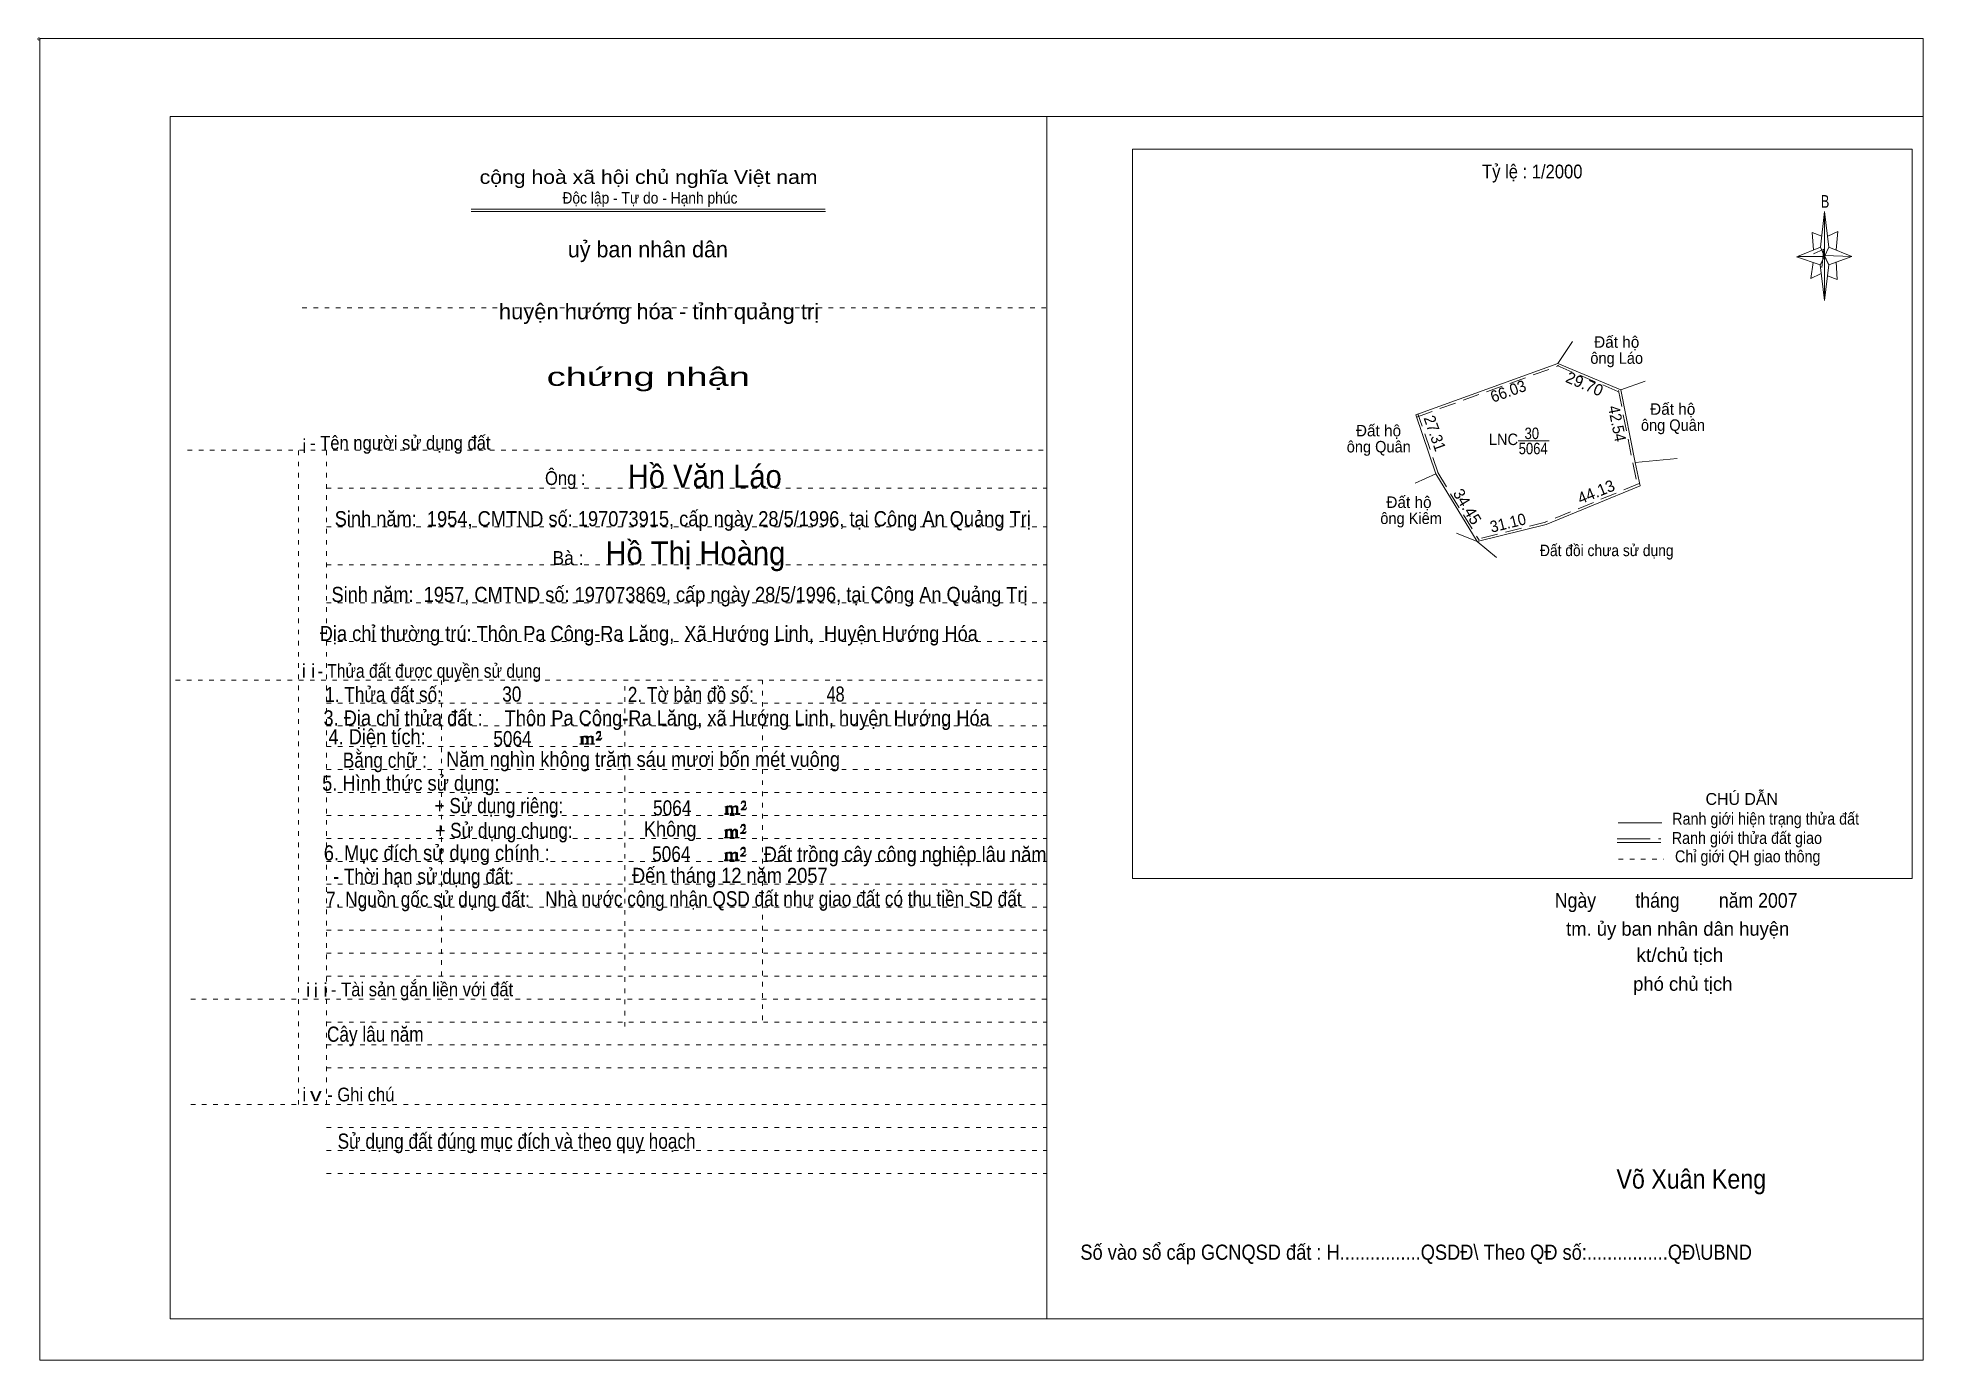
# Model space of a CAD drawing. Header units: centimetres. Extents: x -1.6 to 39.5, y -3.3 to 25.5.
import ezdxf
from ezdxf.enums import TextEntityAlignment as Align

# ---------------------------------------------------------------- set-up
doc = ezdxf.new("R2010")
doc.units = ezdxf.units.CM
doc.header["$LTSCALE"] = 0.12
for name, pattern in [('DOTTED', [1.5, 0.3, -1.2]), ('LONG_DASHED', [7.5, 6, -1.5]), ('MEDIUM_DASHED', [4.5, 3, -1.5])]:
    doc.linetypes.add(name, pattern=pattern)
for name, color, linetype, lineweight in [('1', 7, 'DOTTED', 13), ('10', 7, 'Continuous', 13), ('13', 7, 'Continuous', 13), ('4', 7, 'Continuous', 13), ('5', 7, 'Continuous', 13), ('50', 7, 'Continuous', 13)]:
    doc.layers.add(name, color=color, linetype=linetype, lineweight=lineweight)
doc.layers.add('30', color=7, linetype='Continuous')
doc.layers.add('33', color=7, linetype='Continuous')

msp = doc.modelspace()

# ---------------------------------------------------------------- hatches: boundary and pattern name
at = {"layer": '50'}
for points in [[(10.27, 10.13), (10.27, 10.12), (10.27, 10.11), (10.25, 10.11), (10.24, 10.11), (10.24, 10.1), (10.33, 10.1), (10.33, 10.11), (10.32, 10.11), (10.31, 10.11), (10.31, 10.12), (10.31, 10.13), (10.31, 10.24), (10.31, 10.25), (10.32, 10.26), (10.34, 10.26), (10.35, 10.26), (10.36, 10.26), (10.37, 10.25), (10.39, 10.22), (10.39, 10.13), (10.37, 10.12), (10.37, 10.11), (10.36, 10.11), (10.35, 10.11), (10.35, 10.1), (10.44, 10.1), (10.44, 10.11), (10.43, 10.11), (10.42, 10.11), (10.42, 10.12), (10.42, 10.13), (10.42, 10.24), (10.44, 10.26), (10.45, 10.26), (10.46, 10.26), (10.49, 10.26), (10.49, 10.25), (10.5, 10.24), (10.5, 10.22), (10.5, 10.13), (10.5, 10.12), (10.49, 10.11), (10.49, 10.11), (10.47, 10.11), (10.47, 10.1), (10.56, 10.1), (10.56, 10.11), (10.55, 10.11), (10.54, 10.11), (10.53, 10.12), (10.53, 10.13), (10.53, 10.2), (10.53, 10.25), (10.53, 10.26), (10.52, 10.27), (10.5, 10.28), (10.47, 10.28), (10.46, 10.28), (10.44, 10.27), (10.41, 10.25), (10.41, 10.26), (10.4, 10.28), (10.39, 10.28), (10.37, 10.28), (10.35, 10.28), (10.34, 10.28), (10.32, 10.26), (10.31, 10.26), (10.31, 10.25), (10.31, 10.25), (10.31, 10.26), (10.31, 10.28), (10.24, 10.26), (10.24, 10.26), (10.25, 10.26), (10.27, 10.25), (10.27, 10.24), (10.27, 10.23)], [(10.69, 10.19), (10.72, 10.24), (10.72, 10.24), (10.71, 10.22), (10.69, 10.22), (10.68, 10.22), (10.63, 10.22), (10.66, 10.26), (10.67, 10.27), (10.69, 10.28), (10.69, 10.3), (10.69, 10.32), (10.69, 10.34), (10.69, 10.35), (10.69, 10.37), (10.68, 10.38), (10.67, 10.38), (10.66, 10.39), (10.65, 10.39), (10.63, 10.38), (10.63, 10.38), (10.62, 10.37), (10.61, 10.35), (10.59, 10.33), (10.61, 10.33), (10.61, 10.35), (10.62, 10.35), (10.63, 10.36), (10.65, 10.36), (10.66, 10.36), (10.67, 10.35), (10.68, 10.35), (10.68, 10.32), (10.68, 10.3), (10.66, 10.28), (10.66, 10.26), (10.65, 10.25), (10.59, 10.2), (10.59, 10.19)], [(13.42, 8.61), (13.42, 8.6), (13.42, 8.59), (13.41, 8.59), (13.4, 8.59), (13.4, 8.57), (13.48, 8.57), (13.48, 8.59), (13.47, 8.59), (13.46, 8.59), (13.46, 8.6), (13.46, 8.61), (13.46, 8.72), (13.46, 8.73), (13.47, 8.74), (13.5, 8.74), (13.51, 8.74), (13.52, 8.74), (13.53, 8.73), (13.54, 8.69), (13.54, 8.61), (13.53, 8.6), (13.53, 8.59), (13.52, 8.59), (13.51, 8.59), (13.51, 8.57), (13.6, 8.57), (13.6, 8.59), (13.58, 8.59), (13.57, 8.59), (13.57, 8.6), (13.57, 8.61), (13.57, 8.72), (13.6, 8.74), (13.61, 8.74), (13.62, 8.74), (13.64, 8.74), (13.64, 8.73), (13.65, 8.72), (13.65, 8.69), (13.65, 8.61), (13.65, 8.6), (13.64, 8.59), (13.64, 8.59), (13.63, 8.59), (13.63, 8.57), (13.72, 8.57), (13.72, 8.59), (13.7, 8.59), (13.69, 8.59), (13.68, 8.6), (13.68, 8.61), (13.68, 8.68), (13.68, 8.73), (13.68, 8.74), (13.67, 8.75), (13.65, 8.76), (13.63, 8.76), (13.62, 8.76), (13.6, 8.75), (13.56, 8.73), (13.56, 8.74), (13.55, 8.76), (13.54, 8.76), (13.53, 8.76), (13.51, 8.76), (13.5, 8.76), (13.47, 8.74), (13.46, 8.74), (13.46, 8.73), (13.46, 8.73), (13.46, 8.74), (13.46, 8.76), (13.4, 8.74), (13.4, 8.74), (13.41, 8.74), (13.42, 8.73), (13.42, 8.72), (13.42, 8.71)], [(13.85, 8.67), (13.87, 8.72), (13.87, 8.72), (13.86, 8.69), (13.85, 8.69), (13.84, 8.69), (13.78, 8.69), (13.82, 8.74), (13.83, 8.75), (13.85, 8.76), (13.85, 8.78), (13.85, 8.79), (13.85, 8.82), (13.85, 8.83), (13.85, 8.85), (13.84, 8.86), (13.83, 8.86), (13.82, 8.87), (13.8, 8.87), (13.78, 8.86), (13.78, 8.86), (13.77, 8.85), (13.76, 8.83), (13.75, 8.81), (13.76, 8.81), (13.76, 8.83), (13.77, 8.83), (13.78, 8.84), (13.8, 8.84), (13.82, 8.84), (13.83, 8.83), (13.84, 8.83), (13.84, 8.79), (13.84, 8.78), (13.82, 8.76), (13.82, 8.74), (13.8, 8.73), (13.75, 8.68), (13.75, 8.67)], [(13.41, 8.09), (13.41, 8.08), (13.41, 8.07), (13.4, 8.07), (13.39, 8.07), (13.39, 8.06), (13.48, 8.06), (13.48, 8.07), (13.47, 8.07), (13.45, 8.07), (13.45, 8.08), (13.45, 8.09), (13.45, 8.2), (13.45, 8.21), (13.47, 8.23), (13.49, 8.23), (13.5, 8.23), (13.51, 8.23), (13.52, 8.21), (13.53, 8.18), (13.53, 8.09), (13.52, 8.08), (13.52, 8.07), (13.51, 8.07), (13.5, 8.07), (13.5, 8.06), (13.59, 8.06), (13.59, 8.07), (13.58, 8.07), (13.57, 8.07), (13.57, 8.08), (13.57, 8.09), (13.57, 8.2), (13.59, 8.23), (13.6, 8.23), (13.61, 8.23), (13.63, 8.23), (13.63, 8.21), (13.64, 8.2), (13.64, 8.18), (13.64, 8.09), (13.64, 8.08), (13.63, 8.07), (13.63, 8.07), (13.62, 8.07), (13.62, 8.06), (13.71, 8.06), (13.71, 8.07), (13.7, 8.07), (13.69, 8.07), (13.67, 8.08), (13.67, 8.09), (13.67, 8.17), (13.67, 8.21), (13.67, 8.23), (13.66, 8.24), (13.64, 8.25), (13.62, 8.25), (13.61, 8.25), (13.59, 8.24), (13.55, 8.21), (13.55, 8.23), (13.54, 8.25), (13.53, 8.25), (13.52, 8.25), (13.5, 8.25), (13.49, 8.25), (13.47, 8.23), (13.45, 8.23), (13.45, 8.21), (13.45, 8.21), (13.45, 8.23), (13.45, 8.25), (13.39, 8.23), (13.39, 8.23), (13.4, 8.23), (13.41, 8.21), (13.41, 8.2), (13.41, 8.19)], [(13.84, 8.16), (13.86, 8.2), (13.86, 8.2), (13.85, 8.18), (13.84, 8.18), (13.83, 8.18), (13.77, 8.18), (13.81, 8.23), (13.82, 8.24), (13.84, 8.25), (13.84, 8.27), (13.84, 8.28), (13.84, 8.3), (13.84, 8.31), (13.84, 8.34), (13.83, 8.35), (13.82, 8.35), (13.81, 8.36), (13.8, 8.36), (13.77, 8.35), (13.77, 8.35), (13.76, 8.34), (13.75, 8.31), (13.74, 8.29), (13.75, 8.29), (13.75, 8.31), (13.76, 8.31), (13.77, 8.33), (13.8, 8.33), (13.81, 8.33), (13.82, 8.31), (13.83, 8.31), (13.83, 8.28), (13.83, 8.27), (13.81, 8.25), (13.81, 8.23), (13.8, 8.21), (13.74, 8.17), (13.74, 8.16)], [(13.84, 7.66), (13.86, 7.71), (13.86, 7.71), (13.85, 7.68), (13.84, 7.68), (13.83, 7.68), (13.77, 7.68), (13.81, 7.73), (13.82, 7.74), (13.84, 7.75), (13.84, 7.77), (13.84, 7.78), (13.84, 7.81), (13.84, 7.82), (13.84, 7.84), (13.83, 7.85), (13.82, 7.85), (13.81, 7.86), (13.79, 7.86), (13.77, 7.85), (13.77, 7.85), (13.76, 7.84), (13.75, 7.82), (13.74, 7.8), (13.75, 7.8), (13.75, 7.82), (13.76, 7.82), (13.77, 7.83), (13.79, 7.83), (13.81, 7.83), (13.82, 7.82), (13.83, 7.82), (13.83, 7.78), (13.83, 7.77), (13.81, 7.75), (13.81, 7.73), (13.79, 7.72), (13.74, 7.67), (13.74, 7.66)], [(13.41, 7.6), (13.41, 7.59), (13.41, 7.58), (13.4, 7.58), (13.39, 7.58), (13.39, 7.56), (13.47, 7.56), (13.47, 7.58), (13.46, 7.58), (13.45, 7.58), (13.45, 7.59), (13.45, 7.6), (13.45, 7.71), (13.45, 7.72), (13.46, 7.73), (13.49, 7.73), (13.5, 7.73), (13.51, 7.73), (13.52, 7.72), (13.53, 7.68), (13.53, 7.6), (13.52, 7.59), (13.52, 7.58), (13.51, 7.58), (13.5, 7.58), (13.5, 7.56), (13.59, 7.56), (13.59, 7.58), (13.57, 7.58), (13.56, 7.58), (13.56, 7.59), (13.56, 7.6), (13.56, 7.71), (13.59, 7.73), (13.6, 7.73), (13.61, 7.73), (13.63, 7.73), (13.63, 7.72), (13.64, 7.71), (13.64, 7.68), (13.64, 7.6), (13.64, 7.59), (13.63, 7.58), (13.63, 7.58), (13.62, 7.58), (13.62, 7.56), (13.71, 7.56), (13.71, 7.58), (13.69, 7.58), (13.68, 7.58), (13.67, 7.59), (13.67, 7.6), (13.67, 7.67), (13.67, 7.72), (13.67, 7.73), (13.66, 7.74), (13.64, 7.75), (13.62, 7.75), (13.61, 7.75), (13.59, 7.74), (13.55, 7.72), (13.55, 7.73), (13.54, 7.75), (13.53, 7.75), (13.52, 7.75), (13.5, 7.75), (13.49, 7.75), (13.46, 7.73), (13.45, 7.73), (13.45, 7.72), (13.45, 7.72), (13.45, 7.73), (13.45, 7.75), (13.39, 7.73), (13.39, 7.73), (13.4, 7.73), (13.41, 7.72), (13.41, 7.71), (13.41, 7.7)]]:
    msp.add_hatch(color=256, dxfattribs=at).paths.add_polyline_path(points)

# ---------------------------------------------------------------- linework, layer by layer
at = {"layer": '1', "linetype": 'Continuous'}
for p, q in [((1.31, -2.42), (1.31, 23.78)), ((1.31, 23.78), (39.51, 23.78)), ((20.41, -2.42), (20.41, 23.78)), ((39.51, -2.42), (39.51, 23.78)), ((7.87, 21.76), (15.58, 21.76)), ((7.87, 21.71), (15.59, 21.71)), ((37.26, 20.55), (36.75, 20.72)), ((1.31, -2.42), (39.51, -2.42))]:
    msp.add_line(p, q, dxfattribs=at)
at = {"layer": '1'}
for p, q in [((4.19, 19.61), (20.41, 19.61)), ((1.69, 16.51), (20.41, 16.51)), ((4.11, 2.25), (4.11, 16.51)), ((4.72, 2.25), (4.72, 16.51)), ((4.72, 15.68), (20.41, 15.68)), ((4.72, 14.84), (20.41, 14.84)), ((4.72, 14.01), (20.41, 14.01)), ((4.72, 13.18), (20.41, 13.18)), ((4.72, 12.34), (20.41, 12.34)), ((1.43, 11.5), (20.41, 11.5)), ((7.22, 5.05), (7.22, 11.5)), ((11.22, 3.95), (11.22, 11.5)), ((14.22, 4.09), (14.22, 11.5)), ((4.72, 11), (20.41, 11)), ((4.72, 10.5), (20.41, 10.5)), ((4.72, 10.05), (20.41, 10.05)), ((4.72, 9.55), (20.41, 9.55)), ((4.72, 9.05), (20.41, 9.05)), ((4.72, 8.55), (20.41, 8.55)), ((4.72, 8.05), (20.41, 8.05)), ((4.72, 7.55), (20.41, 7.55)), ((4.72, 7.05), (20.41, 7.05)), ((4.72, 6.55), (20.41, 6.55)), ((4.72, 6.05), (20.41, 6.05)), ((4.72, 5.55), (20.41, 5.55)), ((4.72, 5.05), (20.41, 5.05)), ((1.76, 4.55), (20.41, 4.55)), ((4.72, 4.05), (20.41, 4.05)), ((4.72, 3.55), (20.41, 3.55)), ((4.72, 3.05), (20.41, 3.05)), ((1.76, 2.25), (20.41, 2.25)), ((4.72, 1.75), (20.41, 1.75)), ((4.72, 1.25), (20.41, 1.25)), ((4.72, 0.75), (20.41, 0.75))]:
    msp.add_line(p, q, dxfattribs=at)
at = {"layer": '1', "linetype": 'Continuous'}
msp.add_lwpolyline([(-1.53, -3.32), (39.51, -3.32), (39.51, 25.48), (-1.53, 25.48)], close=True, dxfattribs=at)
msp.add_lwpolyline([(37.27, 20.35), (37.06, 20.25), (37.11, 20.6)], dxfattribs=at)
at = {"layer": '10'}
for p, q in [((31.87, 18.88), (31.55, 18.4)), ((28.45, 17.28), (31.55, 18.4)), ((31.55, 18.4), (32.92, 17.82)), ((32.92, 17.82), (33.45, 18.01)), ((32.92, 17.82), (33.23, 16.24)), ((28.89, 15.99), (28.45, 17.28)), ((28.44, 15.79), (28.89, 15.99)), ((28.89, 15.99), (29.79, 14.52)), ((31.29, 14.89), (29.79, 14.52)), ((29.79, 14.52), (29.34, 14.7)), ((29.79, 14.52), (30.21, 14.17))]:
    msp.add_line(p, q, dxfattribs=at)
at = {"layer": '10', "linetype": 'MEDIUM_DASHED'}
for p, q in [((28.47, 17.23), (31.57, 18.35)), ((31.53, 18.35), (32.9, 17.77)), ((28.94, 16.01), (28.5, 17.3)), ((28.93, 16.02), (29.83, 14.55)), ((33.32, 15.78), (31.27, 14.94)), ((31.28, 14.94), (29.78, 14.57))]:
    msp.add_line(p, q, dxfattribs=at)
msp.add_lwpolyline([(32.87, 17.81), (33.18, 16.23), (33.29, 15.72)], dxfattribs=at)
at = {"layer": '10'}
msp.add_lwpolyline([(34.15, 16.33), (33.23, 16.24), (33.34, 15.73), (31.29, 14.89)], dxfattribs=at)
at = {"layer": '13'}
msp.add_line((30.68, 16.71), (31.36, 16.71), dxfattribs=at)
at = {"layer": '4'}
for p, q in [((32.86, 8.39), (33.81, 8.39)), ((32.84, 7.96), (33.79, 7.96))]:
    msp.add_line(p, q, dxfattribs=at)
at = {"layer": '4', "linetype": 'LONG_DASHED'}
msp.add_line((32.84, 8.04), (33.79, 8.04), dxfattribs=at)
at = {"layer": '4', "linetype": 'DOTTED'}
msp.add_line((32.87, 7.6), (33.86, 7.6), dxfattribs=at)
at = {"layer": '4'}
msp.add_lwpolyline([(22.28, 23.07), (39.27, 23.07), (39.27, 7.18), (22.28, 7.18)], close=True, dxfattribs=at)
msp.add_circle((-1.55, 25.47), 0.025, dxfattribs=at)
at = {"layer": '5'}
for p, q in [((37.27, 20.93), (37.36, 21.71)), ((37.45, 20.55), (37.36, 19.77)), ((37.45, 20.93), (37.95, 20.73)), ((37.61, 20.61), (37.63, 20.23)), ((37.63, 20.23), (37.42, 20.31))]:
    msp.add_line(p, q, dxfattribs=at)
for points in [[(37.36, 21.71), (37.45, 20.93), (37.36, 20.73)], [(37.36, 20.73), (36.77, 20.73), (37.27, 20.93), (37.45, 20.55), (37.95, 20.73), (37.36, 20.75)], [(37.36, 20.73), (37.36, 19.77), (37.26, 20.55)]]:
    msp.add_lwpolyline(points, close=True, dxfattribs=at)
for points in [[(37.3, 21.17), (37.09, 21.25), (37.12, 20.87)], [(37.43, 21.17), (37.65, 21.27), (37.61, 20.87)], [(37.36, 20.73), (37.27, 20.93), (36.77, 20.73)], [(37.12, 20.79), (37.34, 20.89), (37.3, 20.49)], [(37.36, 20.73), (37.45, 20.55), (37.95, 20.73)]]:
    msp.add_lwpolyline(points, dxfattribs=at)
at = {"layer": '50'}
for points in [[(10.27, 10.13), (10.27, 10.12), (10.27, 10.11), (10.25, 10.11), (10.24, 10.11), (10.24, 10.1), (10.33, 10.1), (10.33, 10.11), (10.32, 10.11), (10.31, 10.11), (10.31, 10.12), (10.31, 10.13), (10.31, 10.24), (10.31, 10.25), (10.32, 10.26), (10.34, 10.26), (10.35, 10.26), (10.36, 10.26), (10.37, 10.25), (10.39, 10.22), (10.39, 10.13), (10.37, 10.12), (10.37, 10.11), (10.36, 10.11), (10.35, 10.11), (10.35, 10.1), (10.44, 10.1), (10.44, 10.11), (10.43, 10.11), (10.42, 10.11), (10.42, 10.12), (10.42, 10.13), (10.42, 10.24), (10.44, 10.26), (10.45, 10.26), (10.46, 10.26), (10.49, 10.26), (10.49, 10.25), (10.5, 10.24), (10.5, 10.22), (10.5, 10.13), (10.5, 10.12), (10.49, 10.11), (10.49, 10.11), (10.47, 10.11), (10.47, 10.1), (10.56, 10.1), (10.56, 10.11), (10.55, 10.11), (10.54, 10.11), (10.53, 10.12), (10.53, 10.13), (10.53, 10.2), (10.53, 10.25), (10.53, 10.26), (10.52, 10.27), (10.5, 10.28), (10.47, 10.28), (10.46, 10.28), (10.44, 10.27), (10.41, 10.25), (10.41, 10.26), (10.4, 10.28), (10.39, 10.28), (10.37, 10.28), (10.35, 10.28), (10.34, 10.28), (10.32, 10.26), (10.31, 10.26), (10.31, 10.25), (10.31, 10.25), (10.31, 10.26), (10.31, 10.28), (10.24, 10.26), (10.24, 10.26), (10.25, 10.26), (10.27, 10.25), (10.27, 10.24), (10.27, 10.23)], [(10.69, 10.19), (10.72, 10.24), (10.72, 10.24), (10.71, 10.22), (10.69, 10.22), (10.68, 10.22), (10.63, 10.22), (10.66, 10.26), (10.67, 10.27), (10.69, 10.28), (10.69, 10.3), (10.69, 10.32), (10.69, 10.34), (10.69, 10.35), (10.69, 10.37), (10.68, 10.38), (10.67, 10.38), (10.66, 10.39), (10.65, 10.39), (10.63, 10.38), (10.63, 10.38), (10.62, 10.37), (10.61, 10.35), (10.59, 10.33), (10.61, 10.33), (10.61, 10.35), (10.62, 10.35), (10.63, 10.36), (10.65, 10.36), (10.66, 10.36), (10.67, 10.35), (10.68, 10.35), (10.68, 10.32), (10.68, 10.3), (10.66, 10.28), (10.66, 10.26), (10.65, 10.25), (10.59, 10.2), (10.59, 10.19)], [(13.42, 8.61), (13.42, 8.6), (13.42, 8.59), (13.41, 8.59), (13.4, 8.59), (13.4, 8.57), (13.48, 8.57), (13.48, 8.59), (13.47, 8.59), (13.46, 8.59), (13.46, 8.6), (13.46, 8.61), (13.46, 8.72), (13.46, 8.73), (13.47, 8.74), (13.5, 8.74), (13.51, 8.74), (13.52, 8.74), (13.53, 8.73), (13.54, 8.69), (13.54, 8.61), (13.53, 8.6), (13.53, 8.59), (13.52, 8.59), (13.51, 8.59), (13.51, 8.57), (13.6, 8.57), (13.6, 8.59), (13.58, 8.59), (13.57, 8.59), (13.57, 8.6), (13.57, 8.61), (13.57, 8.72), (13.6, 8.74), (13.61, 8.74), (13.62, 8.74), (13.64, 8.74), (13.64, 8.73), (13.65, 8.72), (13.65, 8.69), (13.65, 8.61), (13.65, 8.6), (13.64, 8.59), (13.64, 8.59), (13.63, 8.59), (13.63, 8.57), (13.72, 8.57), (13.72, 8.59), (13.7, 8.59), (13.69, 8.59), (13.68, 8.6), (13.68, 8.61), (13.68, 8.68), (13.68, 8.73), (13.68, 8.74), (13.67, 8.75), (13.65, 8.76), (13.63, 8.76), (13.62, 8.76), (13.6, 8.75), (13.56, 8.73), (13.56, 8.74), (13.55, 8.76), (13.54, 8.76), (13.53, 8.76), (13.51, 8.76), (13.5, 8.76), (13.47, 8.74), (13.46, 8.74), (13.46, 8.73), (13.46, 8.73), (13.46, 8.74), (13.46, 8.76), (13.4, 8.74), (13.4, 8.74), (13.41, 8.74), (13.42, 8.73), (13.42, 8.72), (13.42, 8.71)], [(13.85, 8.67), (13.87, 8.72), (13.87, 8.72), (13.86, 8.69), (13.85, 8.69), (13.84, 8.69), (13.78, 8.69), (13.82, 8.74), (13.83, 8.75), (13.85, 8.76), (13.85, 8.78), (13.85, 8.79), (13.85, 8.82), (13.85, 8.83), (13.85, 8.85), (13.84, 8.86), (13.83, 8.86), (13.82, 8.87), (13.8, 8.87), (13.78, 8.86), (13.78, 8.86), (13.77, 8.85), (13.76, 8.83), (13.75, 8.81), (13.76, 8.81), (13.76, 8.83), (13.77, 8.83), (13.78, 8.84), (13.8, 8.84), (13.82, 8.84), (13.83, 8.83), (13.84, 8.83), (13.84, 8.79), (13.84, 8.78), (13.82, 8.76), (13.82, 8.74), (13.8, 8.73), (13.75, 8.68), (13.75, 8.67)], [(13.41, 8.09), (13.41, 8.08), (13.41, 8.07), (13.4, 8.07), (13.39, 8.07), (13.39, 8.06), (13.48, 8.06), (13.48, 8.07), (13.47, 8.07), (13.45, 8.07), (13.45, 8.08), (13.45, 8.09), (13.45, 8.2), (13.45, 8.21), (13.47, 8.23), (13.49, 8.23), (13.5, 8.23), (13.51, 8.23), (13.52, 8.21), (13.53, 8.18), (13.53, 8.09), (13.52, 8.08), (13.52, 8.07), (13.51, 8.07), (13.5, 8.07), (13.5, 8.06), (13.59, 8.06), (13.59, 8.07), (13.58, 8.07), (13.57, 8.07), (13.57, 8.08), (13.57, 8.09), (13.57, 8.2), (13.59, 8.23), (13.6, 8.23), (13.61, 8.23), (13.63, 8.23), (13.63, 8.21), (13.64, 8.2), (13.64, 8.18), (13.64, 8.09), (13.64, 8.08), (13.63, 8.07), (13.63, 8.07), (13.62, 8.07), (13.62, 8.06), (13.71, 8.06), (13.71, 8.07), (13.7, 8.07), (13.69, 8.07), (13.67, 8.08), (13.67, 8.09), (13.67, 8.17), (13.67, 8.21), (13.67, 8.23), (13.66, 8.24), (13.64, 8.25), (13.62, 8.25), (13.61, 8.25), (13.59, 8.24), (13.55, 8.21), (13.55, 8.23), (13.54, 8.25), (13.53, 8.25), (13.52, 8.25), (13.5, 8.25), (13.49, 8.25), (13.47, 8.23), (13.45, 8.23), (13.45, 8.21), (13.45, 8.21), (13.45, 8.23), (13.45, 8.25), (13.39, 8.23), (13.39, 8.23), (13.4, 8.23), (13.41, 8.21), (13.41, 8.2), (13.41, 8.19)], [(13.84, 8.16), (13.86, 8.2), (13.86, 8.2), (13.85, 8.18), (13.84, 8.18), (13.83, 8.18), (13.77, 8.18), (13.81, 8.23), (13.82, 8.24), (13.84, 8.25), (13.84, 8.27), (13.84, 8.28), (13.84, 8.3), (13.84, 8.31), (13.84, 8.34), (13.83, 8.35), (13.82, 8.35), (13.81, 8.36), (13.8, 8.36), (13.77, 8.35), (13.77, 8.35), (13.76, 8.34), (13.75, 8.31), (13.74, 8.29), (13.75, 8.29), (13.75, 8.31), (13.76, 8.31), (13.77, 8.33), (13.8, 8.33), (13.81, 8.33), (13.82, 8.31), (13.83, 8.31), (13.83, 8.28), (13.83, 8.27), (13.81, 8.25), (13.81, 8.23), (13.8, 8.21), (13.74, 8.17), (13.74, 8.16)], [(13.84, 7.66), (13.86, 7.71), (13.86, 7.71), (13.85, 7.68), (13.84, 7.68), (13.83, 7.68), (13.77, 7.68), (13.81, 7.73), (13.82, 7.74), (13.84, 7.75), (13.84, 7.77), (13.84, 7.78), (13.84, 7.81), (13.84, 7.82), (13.84, 7.84), (13.83, 7.85), (13.82, 7.85), (13.81, 7.86), (13.79, 7.86), (13.77, 7.85), (13.77, 7.85), (13.76, 7.84), (13.75, 7.82), (13.74, 7.8), (13.75, 7.8), (13.75, 7.82), (13.76, 7.82), (13.77, 7.83), (13.79, 7.83), (13.81, 7.83), (13.82, 7.82), (13.83, 7.82), (13.83, 7.78), (13.83, 7.77), (13.81, 7.75), (13.81, 7.73), (13.79, 7.72), (13.74, 7.67), (13.74, 7.66)], [(13.41, 7.6), (13.41, 7.59), (13.41, 7.58), (13.4, 7.58), (13.39, 7.58), (13.39, 7.56), (13.47, 7.56), (13.47, 7.58), (13.46, 7.58), (13.45, 7.58), (13.45, 7.59), (13.45, 7.6), (13.45, 7.71), (13.45, 7.72), (13.46, 7.73), (13.49, 7.73), (13.5, 7.73), (13.51, 7.73), (13.52, 7.72), (13.53, 7.68), (13.53, 7.6), (13.52, 7.59), (13.52, 7.58), (13.51, 7.58), (13.5, 7.58), (13.5, 7.56), (13.59, 7.56), (13.59, 7.58), (13.57, 7.58), (13.56, 7.58), (13.56, 7.59), (13.56, 7.6), (13.56, 7.71), (13.59, 7.73), (13.6, 7.73), (13.61, 7.73), (13.63, 7.73), (13.63, 7.72), (13.64, 7.71), (13.64, 7.68), (13.64, 7.6), (13.64, 7.59), (13.63, 7.58), (13.63, 7.58), (13.62, 7.58), (13.62, 7.56), (13.71, 7.56), (13.71, 7.58), (13.69, 7.58), (13.68, 7.58), (13.67, 7.59), (13.67, 7.6), (13.67, 7.67), (13.67, 7.72), (13.67, 7.73), (13.66, 7.74), (13.64, 7.75), (13.62, 7.75), (13.61, 7.75), (13.59, 7.74), (13.55, 7.72), (13.55, 7.73), (13.54, 7.75), (13.53, 7.75), (13.52, 7.75), (13.5, 7.75), (13.49, 7.75), (13.46, 7.73), (13.45, 7.73), (13.45, 7.72), (13.45, 7.72), (13.45, 7.73), (13.45, 7.75), (13.39, 7.73), (13.39, 7.73), (13.4, 7.73), (13.41, 7.72), (13.41, 7.71), (13.41, 7.7)]]:
    msp.add_lwpolyline(points, close=True, dxfattribs=at)

# ---------------------------------------------------------------- texts
at = {"layer": '1'}
for s, height, width, p in [('cộng hoà xã hội chủ nghĩa Việt nam', 0.3, 1.15, (11.735, 22.31)), ('Độc lập - Tự do - Hạnh phúc', 0.25, 0.9, (11.765, 21.88)), ('chứng nhận', 0.4, 1.55, (11.73, 17.91)), ('- Tên người sử dụng đất', 0.3, 0.9, (6.325, 16.52)), ('- Thửa đất được quyền sử dụng', 0.3, 0.85, (6.96, 11.55)), ('- Tài sản gắn liền với đất ', 0.3, 0.9, (6.85, 4.61)), ('v', 0.3, 1.3, (4.485, 2.32)), ('- Ghi chú', 0.3, 0.9, (5.465, 2.32))]:
    msp.add_text(s, height=height, dxfattribs=dict(at, width=width)).set_placement(p, align=Align.CENTER)
for s, height, p in [('uỷ ban nhân dân', 0.35, (11.72, 20.71)), ('i', 0.3, (4.235, 16.45)), ('i', 0.3, (4.225, 11.55)), ('i', 0.3, (4.425, 11.55)), ('i', 0.3, (4.315, 4.6)), ('i', 0.3, (4.485, 4.59)), ('i', 0.3, (4.695, 4.6)), ('i', 0.3, (4.235, 2.32))]:
    msp.add_text(s, height=height, dxfattribs=at).set_placement(p, align=Align.CENTER)
at = {"layer": '10'}
for s, height, width, p in [('Tỷ lệ : 1/2000', 0.3, 0.9, (30.99, 22.43)), ('ông Láo', 0.25, 0.95, (32.83, 18.39)), ('ông Quân', 0.25, 0.95, (34.055, 16.93)), ('ông Quân', 0.25, 0.95, (27.645, 16.46)), ('Hồ Văn Láo', 0.5, 0.95, (12.96, 15.69)), ('ông Kiêm', 0.25, 0.95, (28.35, 14.9)), ('Hồ Thị Hoàng', 0.5, 0.95, (12.755, 14.02)), ('Đất đồi chưa sử dụng ', 0.25, 0.9, (32.655, 14.2)), ('Võ Xuân Keng', 0.42, 0.9, (34.455, 0.42))]:
    msp.add_text(s, height=height, dxfattribs=dict(at, width=width)).set_placement(p, align=Align.CENTER)
for s, p in [('Đất hộ', (32.83, 18.74)), ('Đất hộ', (34.05, 17.28)), ('Đất hộ', (27.64, 16.81)), ('Đất hộ ', (28.35, 15.25))]:
    msp.add_text(s, height=0.25, dxfattribs=at).set_placement(p, align=Align.CENTER)
at = {"layer": '30'}
for s, rotation, p in [('29.70', 336.991, (32.081, 17.838)), ('34.45', 301.212, (29.467, 15.215)), ('44.13', 22.252, (32.428, 15.485))]:
    msp.add_text(s, height=0.25, rotation=rotation, dxfattribs=at).set_placement(p, align=Align.CENTER)
at = {"layer": '30', "width": 0.95}
for s, rotation, p in [('66.03', 19.738, (30.508, 17.676)), ('27.31', 289.151, (28.75, 16.836)), ('42.54', 281.292, (32.717, 17.064)), ('31.10', 13.88, (30.49, 14.804))]:
    msp.add_text(s, height=0.25, rotation=rotation, dxfattribs=at).set_placement(p, align=Align.CENTER)
at = {"layer": '33', "width": 0.95}
msp.add_text('LNC', height=0.25, dxfattribs=at).set_placement((30.68, 16.62), align=Align.RIGHT)
at = {"layer": '33', "width": 0.85}
for s, p in [('30', (30.98, 16.75)), ('5064', (31.01, 16.42))]:
    msp.add_text(s, height=0.25, dxfattribs=at).set_placement(p, align=Align.CENTER)
at = {"layer": '4'}
msp.add_text('CHÚ DẪN', height=0.2591, dxfattribs=at).set_placement((35.555, 8.78), align=Align.CENTER)
at = {"layer": '4', "width": 0.9}
for s, p in [('Ranh giới hiện trạng thửa đất', (36.075, 8.35)), ('Ranh giới thửa đất giao ', (35.71, 7.93)), ('Chỉ giới QH giao thông', (35.685, 7.53))]:
    msp.add_text(s, height=0.2591, dxfattribs=at).set_placement(p, align=Align.CENTER)
at = {"layer": '5', "width": 0.75}
msp.add_text('B', height=0.276, dxfattribs=at).set_placement((37.37, 21.79), align=Align.CENTER)
at = {"layer": '50'}
for s, height, width, p in [('  huyện hướng hóa - tỉnh quảng trị', 0.34, 1.05, (11.83, 19.36)), ('Ông :', 0.3, 0.9, (9.92, 15.75)), ('Sinh năm:  1954, CMTND số: 197073915, cấp ngày 28/5/1996, tại Công An Quảng Trị', 0.33, 0.9, (12.48, 14.85)), ('Bà :', 0.3, 0.95, (9.98, 14.01)), ('Sinh năm:  1957, CMTND số: 197073869, cấp ngày 28/5/1996, tại Công An Quảng Trị', 0.33, 0.9, (12.41, 13.2)), ('Địa chỉ thường trú: Thôn Pa Công-Ra Lăng,  Xã Hướng Linh,  Huyện Hướng Hóa', 0.33, 0.9, (11.74, 12.35)), ('1. Thửa đất số:  ', 0.33, 0.85, (6.065, 11.02)), ('30', 0.33, 0.85, (8.755, 11.03)), ('2. Tờ bản đồ số:  ', 0.33, 0.85, (12.76, 11.02)), ('48', 0.33, 0.8, (15.81, 11.03)), ('3. Địa chỉ thửa đất : ', 0.33, 0.9, (6.44, 10.51)), ('Thôn Pa Công-Ra Lăng, xã Hướng Linh, huyện Hướng Hóa', 0.33, 0.9, (13.885, 10.51)), ('4. Diện tích: ', 0.33, 0.9, (5.875, 10.1)), ('5064', 0.33, 0.85, (8.77, 10.06)), ('Bằng chữ :', 0.33, 0.85, (5.99, 9.59)), ('Năm nghìn không trăm sáu mươi bốn mét vuông', 0.33, 0.9, (11.615, 9.61)), ('5. Hình thức sử dụng:', 0.33, 0.9, (6.555, 9.09)), ('+ Sử dụng riêng:', 0.33, 0.85, (8.475, 8.6)), ('5064', 0.33, 0.85, (12.25, 8.55)), ('+ Sử dụng chung:', 0.33, 0.85, (8.585, 8.06)), ('Không', 0.33, 0.9, (12.205, 8.09)), ('6. Mục đích sử dụng chính :', 0.33, 0.9, (7.12, 7.57)), ('5064', 0.33, 0.85, (12.23, 7.55)), ('Đất trồng cây công nghiệp lâu năm', 0.33, 0.9, (17.325, 7.54)), ('- Thời hạn sử dụng đất:', 0.33, 0.85, (6.835, 7.06)), ('Đến tháng 12 năm 2057', 0.33, 0.9, (13.505, 7.08)), ('7. Nguồn gốc sử dụng đất:', 0.33, 0.85, (6.93, 6.56)), ('Nhà nước công nhận QSD đất như giao đất có thu tiền SD đất ', 0.33, 0.85, (14.725, 6.57)), ('Ngày        tháng        năm 2007', 0.32, 0.9, (34.125, 6.54)), ('kt/chủ tịch', 0.3, 1.05, (34.205, 5.36)), ('Cây lâu năm', 0.33, 0.85, (5.78, 3.62)), ('Sử dụng đất đúng mục đích và theo quy hoạch', 0.33, 0.85, (8.86, 1.29)), ('Số vào sổ cấp GCNQSD đất : H................QSDĐ\\ Theo QĐ số:................QĐ\\UBND', 0.33, 0.9, (28.46, -1.13))]:
    msp.add_text(s, height=height, dxfattribs=dict(at, width=width)).set_placement(p, align=Align.CENTER)
for s, p in [('tm. ủy ban nhân dân huyện ', (34.215, 5.93)), ('phó chủ tịch', (34.27, 4.73))]:
    msp.add_text(s, height=0.3, dxfattribs=at).set_placement(p, align=Align.CENTER)

doc.saveas('drawing.dxf')
